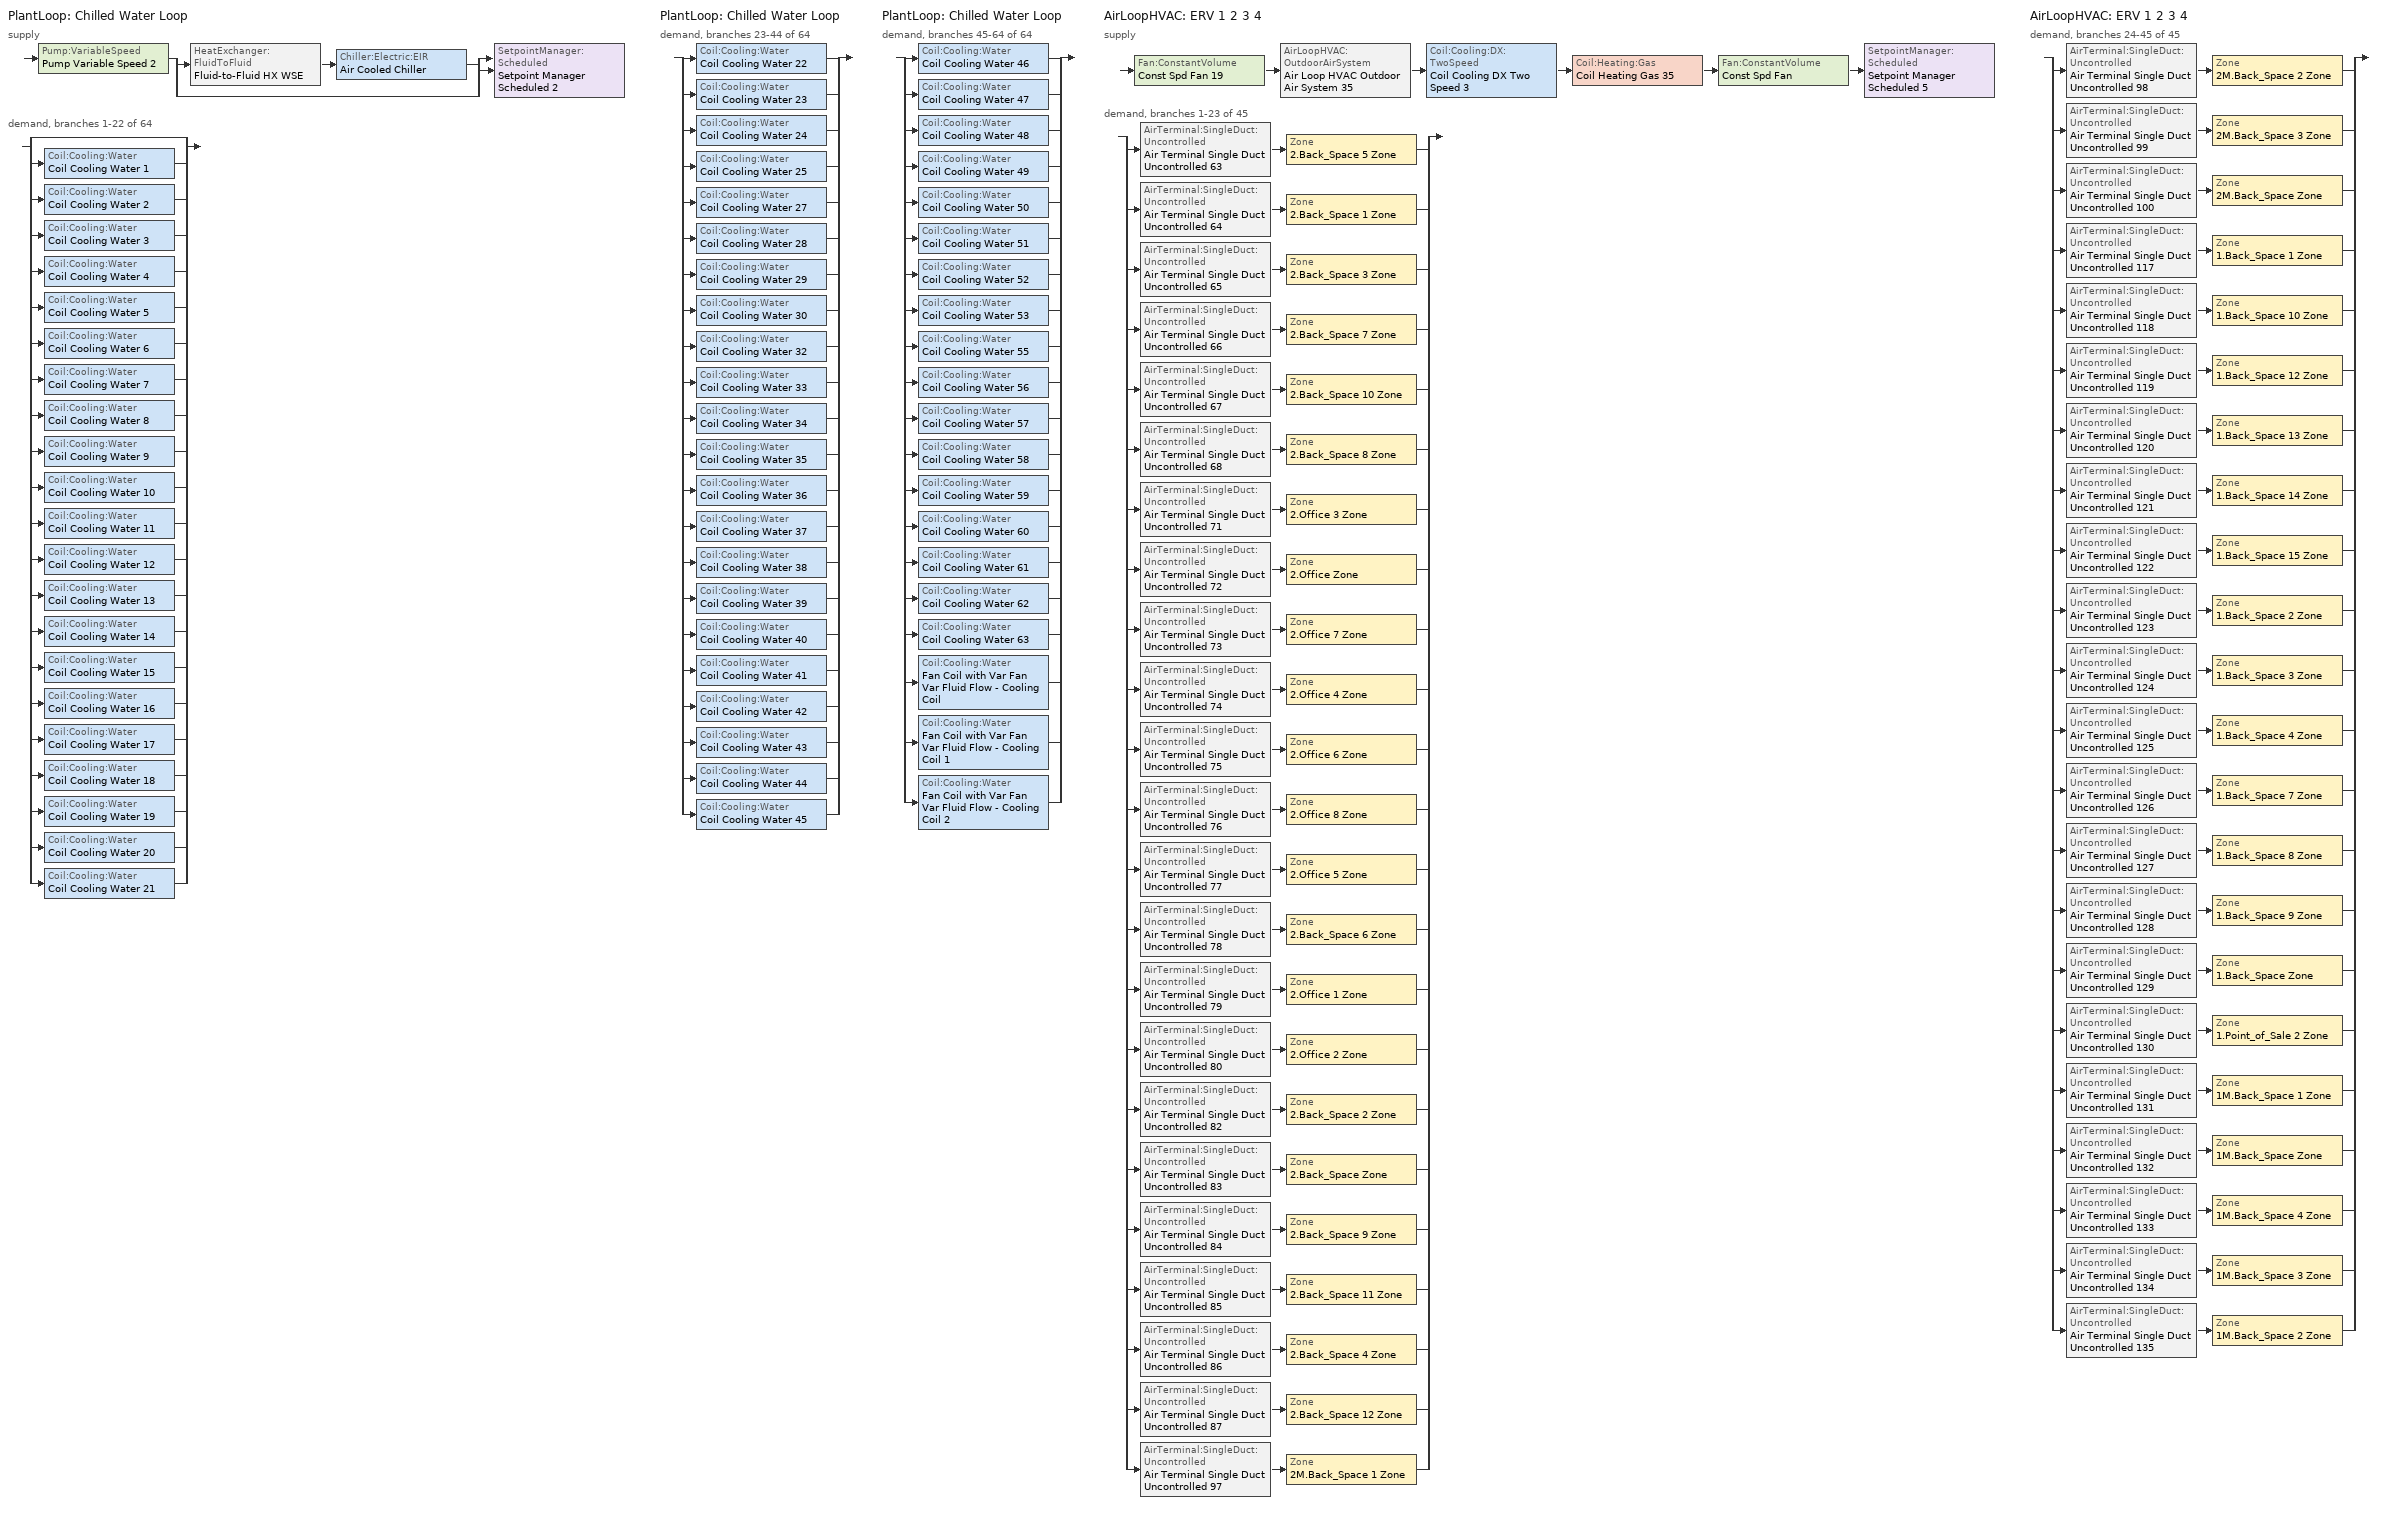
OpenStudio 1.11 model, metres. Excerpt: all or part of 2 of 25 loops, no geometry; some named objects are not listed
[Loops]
PlantLoop 'Chilled Water Loop'
 supply: Pump:VariableSpeed 'Pump Variable Speed 2' > split
  | HeatExchanger:FluidToFluid 'Fluid-to-Fluid HX WSE' > Chiller:Electric:EIR 'Air Cooled Chiller'
  | bypass
  join > SetpointManager:Scheduled 'Setpoint Manager Scheduled 2'
 demand, branches 1-22 of 64: split
  | bypass
  | Coil:Cooling:Water 'Coil Cooling Water 1'
  | Coil:Cooling:Water 'Coil Cooling Water 2'
  | Coil:Cooling:Water 'Coil Cooling Water 3'
  | Coil:Cooling:Water 'Coil Cooling Water 4'
  | Coil:Cooling:Water 'Coil Cooling Water 5'
  | Coil:Cooling:Water 'Coil Cooling Water 6'
  | Coil:Cooling:Water 'Coil Cooling Water 7'
  | Coil:Cooling:Water 'Coil Cooling Water 8'
  | Coil:Cooling:Water 'Coil Cooling Water 9'
  | Coil:Cooling:Water 'Coil Cooling Water 10'
  | Coil:Cooling:Water 'Coil Cooling Water 11'
  | Coil:Cooling:Water 'Coil Cooling Water 12'
  | Coil:Cooling:Water 'Coil Cooling Water 13'
  | Coil:Cooling:Water 'Coil Cooling Water 14'
  | Coil:Cooling:Water 'Coil Cooling Water 15'
  | Coil:Cooling:Water 'Coil Cooling Water 16'
  | Coil:Cooling:Water 'Coil Cooling Water 17'
  | Coil:Cooling:Water 'Coil Cooling Water 18'
  | Coil:Cooling:Water 'Coil Cooling Water 19'
  | Coil:Cooling:Water 'Coil Cooling Water 20'
  | Coil:Cooling:Water 'Coil Cooling Water 21'
PlantLoop 'Chilled Water Loop'
 demand, branches 23-44 of 64: split
  | Coil:Cooling:Water 'Coil Cooling Water 22'
  | Coil:Cooling:Water 'Coil Cooling Water 23'
  | Coil:Cooling:Water 'Coil Cooling Water 24'
  | Coil:Cooling:Water 'Coil Cooling Water 25'
  | Coil:Cooling:Water 'Coil Cooling Water 27'
  | Coil:Cooling:Water 'Coil Cooling Water 28'
  | Coil:Cooling:Water 'Coil Cooling Water 29'
  | Coil:Cooling:Water 'Coil Cooling Water 30'
  | Coil:Cooling:Water 'Coil Cooling Water 32'
  | Coil:Cooling:Water 'Coil Cooling Water 33'
  | Coil:Cooling:Water 'Coil Cooling Water 34'
  | Coil:Cooling:Water 'Coil Cooling Water 35'
  | Coil:Cooling:Water 'Coil Cooling Water 36'
  | Coil:Cooling:Water 'Coil Cooling Water 37'
  | Coil:Cooling:Water 'Coil Cooling Water 38'
  | Coil:Cooling:Water 'Coil Cooling Water 39'
  | Coil:Cooling:Water 'Coil Cooling Water 40'
  | Coil:Cooling:Water 'Coil Cooling Water 41'
  | Coil:Cooling:Water 'Coil Cooling Water 42'
  | Coil:Cooling:Water 'Coil Cooling Water 43'
  | Coil:Cooling:Water 'Coil Cooling Water 44'
  | Coil:Cooling:Water 'Coil Cooling Water 45'
PlantLoop 'Chilled Water Loop'
 demand, branches 45-64 of 64: split
  | Coil:Cooling:Water 'Coil Cooling Water 46'
  | Coil:Cooling:Water 'Coil Cooling Water 47'
  | Coil:Cooling:Water 'Coil Cooling Water 48'
  | Coil:Cooling:Water 'Coil Cooling Water 49'
  | Coil:Cooling:Water 'Coil Cooling Water 50'
  | Coil:Cooling:Water 'Coil Cooling Water 51'
  | Coil:Cooling:Water 'Coil Cooling Water 52'
  | Coil:Cooling:Water 'Coil Cooling Water 53'
  | Coil:Cooling:Water 'Coil Cooling Water 55'
  | Coil:Cooling:Water 'Coil Cooling Water 56'
  | Coil:Cooling:Water 'Coil Cooling Water 57'
  | Coil:Cooling:Water 'Coil Cooling Water 58'
  | Coil:Cooling:Water 'Coil Cooling Water 59'
  | Coil:Cooling:Water 'Coil Cooling Water 60'
  | Coil:Cooling:Water 'Coil Cooling Water 61'
  | Coil:Cooling:Water 'Coil Cooling Water 62'
  | Coil:Cooling:Water 'Coil Cooling Water 63'
  | Coil:Cooling:Water 'Fan Coil with Var Fan Var Fluid Flow - Cooling Coil'
  | Coil:Cooling:Water 'Fan Coil with Var Fan Var Fluid Flow - Cooling Coil 1'
  | Coil:Cooling:Water 'Fan Coil with Var Fan Var Fluid Flow - Cooling Coil 2'
AirLoopHVAC 'ERV 1 2 3 4'
 supply: Fan:ConstantVolume 'Const Spd Fan 19' > AirLoopHVAC:OutdoorAirSystem 'Air Loop HVAC Outdoor Air System 35' > Coil:Cooling:DX:TwoSpeed 'Coil Cooling DX Two Speed 3' > Coil:Heating:Gas 'Coil Heating Gas 35' > Fan:ConstantVolume 'Const Spd Fan' > SetpointManager:Scheduled 'Setpoint Manager Scheduled 5'
 demand, branches 1-23 of 45: split
  | AirTerminal:SingleDuct:Uncontrolled 'Air Terminal Single Duct Uncontrolled 63' > Zone '2.Back_Space 5 Zone'
  | AirTerminal:SingleDuct:Uncontrolled 'Air Terminal Single Duct Uncontrolled 64' > Zone '2.Back_Space 1 Zone'
  | AirTerminal:SingleDuct:Uncontrolled 'Air Terminal Single Duct Uncontrolled 65' > Zone '2.Back_Space 3 Zone'
  | AirTerminal:SingleDuct:Uncontrolled 'Air Terminal Single Duct Uncontrolled 66' > Zone '2.Back_Space 7 Zone'
  | AirTerminal:SingleDuct:Uncontrolled 'Air Terminal Single Duct Uncontrolled 67' > Zone '2.Back_Space 10 Zone'
  | AirTerminal:SingleDuct:Uncontrolled 'Air Terminal Single Duct Uncontrolled 68' > Zone '2.Back_Space 8 Zone'
  | AirTerminal:SingleDuct:Uncontrolled 'Air Terminal Single Duct Uncontrolled 71' > Zone '2.Office 3 Zone'
  | AirTerminal:SingleDuct:Uncontrolled 'Air Terminal Single Duct Uncontrolled 72' > Zone '2.Office Zone'
  | AirTerminal:SingleDuct:Uncontrolled 'Air Terminal Single Duct Uncontrolled 73' > Zone '2.Office 7 Zone'
  | AirTerminal:SingleDuct:Uncontrolled 'Air Terminal Single Duct Uncontrolled 74' > Zone '2.Office 4 Zone'
  | AirTerminal:SingleDuct:Uncontrolled 'Air Terminal Single Duct Uncontrolled 75' > Zone '2.Office 6 Zone'
  | AirTerminal:SingleDuct:Uncontrolled 'Air Terminal Single Duct Uncontrolled 76' > Zone '2.Office 8 Zone'
  | AirTerminal:SingleDuct:Uncontrolled 'Air Terminal Single Duct Uncontrolled 77' > Zone '2.Office 5 Zone'
  | AirTerminal:SingleDuct:Uncontrolled 'Air Terminal Single Duct Uncontrolled 78' > Zone '2.Back_Space 6 Zone'
  | AirTerminal:SingleDuct:Uncontrolled 'Air Terminal Single Duct Uncontrolled 79' > Zone '2.Office 1 Zone'
  | AirTerminal:SingleDuct:Uncontrolled 'Air Terminal Single Duct Uncontrolled 80' > Zone '2.Office 2 Zone'
  | AirTerminal:SingleDuct:Uncontrolled 'Air Terminal Single Duct Uncontrolled 82' > Zone '2.Back_Space 2 Zone'
  | AirTerminal:SingleDuct:Uncontrolled 'Air Terminal Single Duct Uncontrolled 83' > Zone '2.Back_Space Zone'
  | AirTerminal:SingleDuct:Uncontrolled 'Air Terminal Single Duct Uncontrolled 84' > Zone '2.Back_Space 9 Zone'
  | AirTerminal:SingleDuct:Uncontrolled 'Air Terminal Single Duct Uncontrolled 85' > Zone '2.Back_Space 11 Zone'
  | AirTerminal:SingleDuct:Uncontrolled 'Air Terminal Single Duct Uncontrolled 86' > Zone '2.Back_Space 4 Zone'
  | AirTerminal:SingleDuct:Uncontrolled 'Air Terminal Single Duct Uncontrolled 87' > Zone '2.Back_Space 12 Zone'
  | AirTerminal:SingleDuct:Uncontrolled 'Air Terminal Single Duct Uncontrolled 97' > Zone '2M.Back_Space 1 Zone'
AirLoopHVAC 'ERV 1 2 3 4'
 demand, branches 24-45 of 45: split
  | AirTerminal:SingleDuct:Uncontrolled 'Air Terminal Single Duct Uncontrolled 98' > Zone '2M.Back_Space 2 Zone'
  | AirTerminal:SingleDuct:Uncontrolled 'Air Terminal Single Duct Uncontrolled 99' > Zone '2M.Back_Space 3 Zone'
  | AirTerminal:SingleDuct:Uncontrolled 'Air Terminal Single Duct Uncontrolled 100' > Zone '2M.Back_Space Zone'
  | AirTerminal:SingleDuct:Uncontrolled 'Air Terminal Single Duct Uncontrolled 117' > Zone '1.Back_Space 1 Zone'
  | AirTerminal:SingleDuct:Uncontrolled 'Air Terminal Single Duct Uncontrolled 118' > Zone '1.Back_Space 10 Zone'
  | AirTerminal:SingleDuct:Uncontrolled 'Air Terminal Single Duct Uncontrolled 119' > Zone '1.Back_Space 12 Zone'
  | AirTerminal:SingleDuct:Uncontrolled 'Air Terminal Single Duct Uncontrolled 120' > Zone '1.Back_Space 13 Zone'
  | AirTerminal:SingleDuct:Uncontrolled 'Air Terminal Single Duct Uncontrolled 121' > Zone '1.Back_Space 14 Zone'
  | AirTerminal:SingleDuct:Uncontrolled 'Air Terminal Single Duct Uncontrolled 122' > Zone '1.Back_Space 15 Zone'
  | AirTerminal:SingleDuct:Uncontrolled 'Air Terminal Single Duct Uncontrolled 123' > Zone '1.Back_Space 2 Zone'
  | AirTerminal:SingleDuct:Uncontrolled 'Air Terminal Single Duct Uncontrolled 124' > Zone '1.Back_Space 3 Zone'
  | AirTerminal:SingleDuct:Uncontrolled 'Air Terminal Single Duct Uncontrolled 125' > Zone '1.Back_Space 4 Zone'
  | AirTerminal:SingleDuct:Uncontrolled 'Air Terminal Single Duct Uncontrolled 126' > Zone '1.Back_Space 7 Zone'
  | AirTerminal:SingleDuct:Uncontrolled 'Air Terminal Single Duct Uncontrolled 127' > Zone '1.Back_Space 8 Zone'
  | AirTerminal:SingleDuct:Uncontrolled 'Air Terminal Single Duct Uncontrolled 128' > Zone '1.Back_Space 9 Zone'
  | AirTerminal:SingleDuct:Uncontrolled 'Air Terminal Single Duct Uncontrolled 129' > Zone '1.Back_Space Zone'
  | AirTerminal:SingleDuct:Uncontrolled 'Air Terminal Single Duct Uncontrolled 130' > Zone '1.Point_of_Sale 2 Zone'
  | AirTerminal:SingleDuct:Uncontrolled 'Air Terminal Single Duct Uncontrolled 131' > Zone '1M.Back_Space 1 Zone'
  | AirTerminal:SingleDuct:Uncontrolled 'Air Terminal Single Duct Uncontrolled 132' > Zone '1M.Back_Space Zone'
  | AirTerminal:SingleDuct:Uncontrolled 'Air Terminal Single Duct Uncontrolled 133' > Zone '1M.Back_Space 4 Zone'
  | AirTerminal:SingleDuct:Uncontrolled 'Air Terminal Single Duct Uncontrolled 134' > Zone '1M.Back_Space 3 Zone'
  | AirTerminal:SingleDuct:Uncontrolled 'Air Terminal Single Duct Uncontrolled 135' > Zone '1M.Back_Space 2 Zone'
[PlantLoop]
Chilled Water Loop: Maximum Loop Temperature {C}=98; Minimum Loop Temperature {C}=1; Plant Loop Volume {m3}=Autocalculate; Load Distribution Scheme=Optimal
[Sizing:Plant]
Chilled Water Loop: Loop Type=Cooling; Design Loop Exit Temperature {C}=6.7; Loop Design Temperature Difference {deltaC}=6.7; Sizing Option=NonCoincident; Zone Timesteps in Averaging Window=1; Coincident Sizing Factor Mode=None
[SetpointManager:Scheduled] Control Variable=Temperature
Name | Schedule
Setpoint Manager Scheduled 2 | AEDG CW-Loop-Temp-Schedule
Setpoint Manager Scheduled 5 | ERV SP Sch
[Sizing:Zone] Zone Cooling Design Supply Air Temperature Input Method=SupplyAirTemperature; Zone Cooling Design Supply Air Temperature {C}=14; Zone Cooling Design Supply Air Temperature Difference {deltaC}=11.11; Zone Heating Design Supply Air Temperature Input Method=SupplyAirTemperature; Zone Heating Design Supply Air Temperature {C}=40; Zone Heating Design Supply Air Temperature Difference {deltaC}=11.11; Zone Cooling Design Supply Air Humidity Ratio {kg-H2O/kg-air}=0.0085; Zone Heating Design Supply Air Humidity Ratio {kg-H2O/kg-air}=0.008; Cooling Design Air Flow Method=DesignDay; Heating Design Air Flow Method=DesignDay; Account for Dedicated Outdoor Air System=No; Dedicated Outdoor Air System Control Strategy=NeutralSupplyAir; Dedicated Outdoor Air Low Setpoint Temperature for Design {C}=Autosize; Dedicated Outdoor Air High Setpoint Temperature for Design {C}=Autosize
Name | Design Zone Air Distribution Effectiveness in Heating Mode
2M.Back_Space Zone; 2M.Back_Space 1 Zone; 2.Back_Space Zone; 2.Back_Space 1 Zone; 2.Back_Space 2 Zone; 1M.Back_Space Zone; 1M.Back_Space 1 Zone; 2.Office Zone; 1M.Back_Space 2 Zone; 2.Office 1 Zone; 1M.Back_Space 3 Zone; 1.Back_Space Zone; 1.Back_Space 1 Zone; 2.Office 2 Zone; 2.Back_Space 3 Zone; 2.Office 3 Zone; 1.Back_Space 2 Zone; 1.Back_Space 3 Zone; 2.Office 4 Zone; 1.Back_Space 4 Zone; 2.Back_Space 4 Zone; 2.Back_Space 5 Zone; 2.Office 5 Zone; 1M.Back_Space 4 Zone; 1.Back_Space 7 Zone; 1.Back_Space 8 Zone; 1.Back_Space 9 Zone; 2.Back_Space 6 Zone; 2.Office 6 Zone; 2M.Back_Space 2 Zone; 1.Back_Space 10 Zone; 2.Back_Space 7 Zone; 2.Back_Space 8 Zone; 1.Back_Space 12 Zone; 2.Office 7 Zone; 2.Office 8 Zone; 2.Back_Space 9 Zone; 1.Back_Space 13 Zone; 1.Back_Space 14 Zone; 2.Back_Space 10 Zone; 2.Back_Space 11 Zone; 2M.Back_Space 3 Zone; 2.Back_Space 12 Zone; 1.Back_Space 15 Zone | 0.8
1.Point_of_Sale 2 Zone
[Zone equipment]
2M.Back_Space Zone: Zone HVAC Four Pipe Fan Coil 3, Air Terminal Single Duct Uncontrolled 100
2M.Back_Space 1 Zone: Zone HVAC Four Pipe Fan Coil 13, Air Terminal Single Duct Uncontrolled 97
2.Back_Space Zone: Air Terminal Single Duct Uncontrolled 83, Zone HVAC Four Pipe Fan Coil 48
2.Back_Space 1 Zone: Air Terminal Single Duct Uncontrolled 64, Zone HVAC Four Pipe Fan Coil 8
2.Back_Space 2 Zone: Air Terminal Single Duct Uncontrolled 82, Zone HVAC Four Pipe Fan Coil 21
1M.Back_Space Zone: Zone HVAC Four Pipe Fan Coil 37, Air Terminal Single Duct Uncontrolled 132
1M.Back_Space 1 Zone: Zone HVAC Four Pipe Fan Coil 17, Air Terminal Single Duct Uncontrolled 131
2.Office Zone: Air Terminal Single Duct Uncontrolled 72, Zone HVAC Four Pipe Fan Coil 22
1M.Back_Space 2 Zone: Zone HVAC Four Pipe Fan Coil 43, Air Terminal Single Duct Uncontrolled 135
2.Office 1 Zone: Air Terminal Single Duct Uncontrolled 79, Zone HVAC Four Pipe Fan Coil 44
1M.Back_Space 3 Zone: Zone HVAC Four Pipe Fan Coil 60, Air Terminal Single Duct Uncontrolled 134
1.Back_Space Zone: Zone HVAC Four Pipe Fan Coil 40, Air Terminal Single Duct Uncontrolled 129
1.Back_Space 1 Zone: Zone HVAC Four Pipe Fan Coil 38, Air Terminal Single Duct Uncontrolled 117
2.Office 2 Zone: Air Terminal Single Duct Uncontrolled 80, Zone HVAC Four Pipe Fan Coil 63
2.Back_Space 3 Zone: Air Terminal Single Duct Uncontrolled 65, Zone HVAC Four Pipe Fan Coil 18
2.Office 3 Zone: Air Terminal Single Duct Uncontrolled 71, Zone HVAC Four Pipe Fan Coil 27
1.Back_Space 2 Zone: Zone HVAC Four Pipe Fan Coil 53, Air Terminal Single Duct Uncontrolled 123
1.Back_Space 3 Zone: Zone HVAC Four Pipe Fan Coil 20, Air Terminal Single Duct Uncontrolled 124
2.Office 4 Zone: Air Terminal Single Duct Uncontrolled 74, Zone HVAC Four Pipe Fan Coil 59
1.Back_Space 4 Zone: Zone HVAC Four Pipe Fan Coil 36, Air Terminal Single Duct Uncontrolled 125
2.Back_Space 4 Zone: Air Terminal Single Duct Uncontrolled 86, Zone HVAC Four Pipe Fan Coil 61
2.Back_Space 5 Zone: Air Terminal Single Duct Uncontrolled 63, Zone HVAC Four Pipe Fan Coil 14
2.Office 5 Zone: Air Terminal Single Duct Uncontrolled 77, Zone HVAC Four Pipe Fan Coil 58
1M.Back_Space 4 Zone: Zone HVAC Four Pipe Fan Coil 9, Air Terminal Single Duct Uncontrolled 133
1.Back_Space 7 Zone: Zone HVAC Four Pipe Fan Coil 7, Air Terminal Single Duct Uncontrolled 126
1.Back_Space 8 Zone: Zone HVAC Four Pipe Fan Coil 12, Air Terminal Single Duct Uncontrolled 127
1.Back_Space 9 Zone: Zone HVAC Four Pipe Fan Coil 62, Air Terminal Single Duct Uncontrolled 128
2.Back_Space 6 Zone: Air Terminal Single Duct Uncontrolled 78, Zone HVAC Four Pipe Fan Coil 50
2.Office 6 Zone: Air Terminal Single Duct Uncontrolled 75, Zone HVAC Four Pipe Fan Coil 5
2M.Back_Space 2 Zone: Zone HVAC Four Pipe Fan Coil 16, Air Terminal Single Duct Uncontrolled 98
1.Back_Space 10 Zone: Zone HVAC Four Pipe Fan Coil 35, Air Terminal Single Duct Uncontrolled 118
2.Back_Space 7 Zone: Air Terminal Single Duct Uncontrolled 66, Zone HVAC Four Pipe Fan Coil 49
2.Back_Space 8 Zone: Air Terminal Single Duct Uncontrolled 68, Zone HVAC Four Pipe Fan Coil 25
1.Point_of_Sale 2 Zone: Fan Coil with Var Fan Var Fluid Flow, Air Terminal Single Duct Uncontrolled 130
1.Back_Space 12 Zone: Zone HVAC Four Pipe Fan Coil 10, Air Terminal Single Duct Uncontrolled 119
2.Office 7 Zone: Air Terminal Single Duct Uncontrolled 73, Zone HVAC Four Pipe Fan Coil 33
2.Office 8 Zone: Air Terminal Single Duct Uncontrolled 76, Zone HVAC Four Pipe Fan Coil 2
2.Back_Space 9 Zone: Air Terminal Single Duct Uncontrolled 84, Zone HVAC Four Pipe Fan Coil 6
1.Back_Space 13 Zone: Zone HVAC Four Pipe Fan Coil 23, Air Terminal Single Duct Uncontrolled 120
1.Back_Space 14 Zone: Zone HVAC Four Pipe Fan Coil 45, Air Terminal Single Duct Uncontrolled 121
2.Back_Space 10 Zone: Air Terminal Single Duct Uncontrolled 67, Zone HVAC Four Pipe Fan Coil 19
2.Back_Space 11 Zone: Air Terminal Single Duct Uncontrolled 85, Zone HVAC Four Pipe Fan Coil 41
2M.Back_Space 3 Zone: Zone HVAC Four Pipe Fan Coil 29, Air Terminal Single Duct Uncontrolled 99
2.Back_Space 12 Zone: Air Terminal Single Duct Uncontrolled 87, Zone HVAC Four Pipe Fan Coil 51
1.Back_Space 15 Zone: Zone HVAC Four Pipe Fan Coil 24, Air Terminal Single Duct Uncontrolled 122
[AirLoopHVAC]
ERV 1 2 3 4: Availability Schedule=Office Min OA; Design Supply Air Flow Rate {m3/s}=6.13532
[Sizing:System]
ERV 1 2 3 4: Type of Load to Size On=VentilationRequirement; Design Outdoor Air Flow Rate {m3/s}=6.13532; Minimum System Air Flow Ratio=1; Preheat Design Temperature {C}=7; Preheat Design Humidity Ratio {kg-H2O/kg-Air}=0.008; Precool Design Temperature {C}=12.8; Precool Design Humidity Ratio {kg-H2O/kg-Air}=0.008; Central Cooling Design Supply Air Temperature {C}=12.8; Central Heating Design Supply Air Temperature {C}=40; Sizing Option=NonCoincident; 100% Outdoor Air in Cooling=Yes; 100% Outdoor Air in Heating=Yes; Central Cooling Design Supply Air Humidity Ratio {kg-H2O/kg-Air}=0.0085; Central Heating Design Supply Air Humidity Ratio {kg-H2O/kg-Air}=0.008; Cooling Design Air Flow Method=DesignDay; Cooling Design Air Flow Rate {m3/s}=0; Heating Design Air Flow Method=DesignDay; Heating Design Air Flow Rate {m3/s}=0; System Outdoor Air Method=VentilationRateProcedure; Zone Maximum Outdoor Air Fraction=1; Cooling Supply Air Flow Rate Per Floor Area {m3/s-m2}=0.00996765; Cooling Fraction of Autosized Cooling Supply Air Flow Rate=1; Cooling Supply Air Flow Rate Per Unit Cooling Capacity {m3/s-W}=3.94755e-05; Heating Supply Air Flow Rate Per Floor Area {m3/s-m2}=0.00996765; Heating Fraction of Autosized Heating Supply Air Flow Rate=1; Heating Fraction of Autosized Cooling Supply Air Flow Rate=1; Heating Supply Air Flow Rate Per Unit Heating Capacity {m3/s-W}=3.15882e-05; Cooling Design Capacity Method=CoolingDesignCapacity; Cooling Design Capacity {W}=autosize; Cooling Design Capacity Per Floor Area {W/m2}=234.7; Fraction of Autosized Cooling Design Capacity=1; Heating Design Capacity Method=HeatingDesignCapacity; Heating Design Capacity {W}=autosize; Heating Design Capacity Per Floor Area {W/m2}=157; Fraction of Autosized Heating Design Capacity=1; Central Cooling Capacity Control Method=OnOff
[Coil:Heating:Gas]
Coil Heating Gas 35: Availability Schedule=Always On Discrete; Gas Burner Efficiency=0.8; Nominal Capacity {W}=AutoSize; Parasitic Electric Load {W}=0; Parasitic Gas Load {W}=0
[Controller:OutdoorAir]
Controller Outdoor Air 3: Minimum Outdoor Air Flow Rate {m3/s}=6.13532; Maximum Outdoor Air Flow Rate {m3/s}=6.13532; Economizer Control Type=FixedDryBulb; Economizer Control Action Type=ModulateFlow; Economizer Maximum Limit Dry-Bulb Temperature {C}=26.6667; Economizer Maximum Limit Enthalpy {J/kg}=64000; Economizer Minimum Limit Dry-Bulb Temperature {C}=19.4444; Lockout Type=NoLockout; Minimum Limit Type=FixedMinimum; Minimum Fraction of Outdoor Air Schedule=Always On Discrete; Maximum Fraction of Outdoor Air Schedule=Always On Discrete; Controller Mechanical Ventilation=Controller Mechanical Ventilation 35; High Humidity Control=No; Heat Recovery Bypass Control Type=BypassWhenOAFlowGreaterThanMinimum
[Controller:MechanicalVentilation]
Controller Mechanical Ventilation 35: Availability Schedule=Always On Discrete; System Outdoor Air Method=ZoneSum
[AirLoopHVAC:OutdoorAirSystem]
Air Loop HVAC Outdoor Air System 35: Controller=Controller Outdoor Air 3
[AirTerminal:SingleDuct:Uncontrolled] Availability Schedule=Always On Discrete; Maximum Air Flow Rate {m3/s}=AutoSize
Air Terminal Single Duct Uncontrolled 63; Air Terminal Single Duct Uncontrolled 64; Air Terminal Single Duct Uncontrolled 65; Air Terminal Single Duct Uncontrolled 66; Air Terminal Single Duct Uncontrolled 67; Air Terminal Single Duct Uncontrolled 68; Air Terminal Single Duct Uncontrolled 71; Air Terminal Single Duct Uncontrolled 72; Air Terminal Single Duct Uncontrolled 73; Air Terminal Single Duct Uncontrolled 74; Air Terminal Single Duct Uncontrolled 75; Air Terminal Single Duct Uncontrolled 76; Air Terminal Single Duct Uncontrolled 77; Air Terminal Single Duct Uncontrolled 78; Air Terminal Single Duct Uncontrolled 79; Air Terminal Single Duct Uncontrolled 80; Air Terminal Single Duct Uncontrolled 82; Air Terminal Single Duct Uncontrolled 83; Air Terminal Single Duct Uncontrolled 84; Air Terminal Single Duct Uncontrolled 85; Air Terminal Single Duct Uncontrolled 86; Air Terminal Single Duct Uncontrolled 87; Air Terminal Single Duct Uncontrolled 97; Air Terminal Single Duct Uncontrolled 98; Air Terminal Single Duct Uncontrolled 99; Air Terminal Single Duct Uncontrolled 100; Air Terminal Single Duct Uncontrolled 117; Air Terminal Single Duct Uncontrolled 118; Air Terminal Single Duct Uncontrolled 119; Air Terminal Single Duct Uncontrolled 120; Air Terminal Single Duct Uncontrolled 121; Air Terminal Single Duct Uncontrolled 122; Air Terminal Single Duct Uncontrolled 123; Air Terminal Single Duct Uncontrolled 124; Air Terminal Single Duct Uncontrolled 125; Air Terminal Single Duct Uncontrolled 126; Air Terminal Single Duct Uncontrolled 127; Air Terminal Single Duct Uncontrolled 128; Air Terminal Single Duct Uncontrolled 129; Air Terminal Single Duct Uncontrolled 130; Air Terminal Single Duct Uncontrolled 131; Air Terminal Single Duct Uncontrolled 132; Air Terminal Single Duct Uncontrolled 133; Air Terminal Single Duct Uncontrolled 134; Air Terminal Single Duct Uncontrolled 135
[Pump:VariableSpeed]
Pump Variable Speed 2: Rated Pump Head {Pa}=358688; Motor Efficiency=0.9; Coefficient 1 of the Part Load Performance Curve=0; Coefficient 2 of the Part Load Performance Curve=0.0216; Coefficient 3 of the Part Load Performance Curve=-0.0325; Coefficient 4 of the Part Load Performance Curve=1.0095; Pump Control Type=Intermittent
[Coil:Cooling:DX:TwoSpeed]
Coil Cooling DX Two Speed 3: Availability Schedule=Always On Discrete; Rated High Speed Total Cooling Capacity {W}=Autosize; Rated High Speed Sensible Heat Ratio=Autosize; Rated High Speed COP {W/W}=3.69; Rated High Speed Air Flow Rate {m3/s}=Autosize; Total Cooling Capacity Function of Temperature Curve=Curve Biquadratic 71; Total Cooling Capacity Function of Flow Fraction Curve=Curve Quadratic 104; Energy Input Ratio Function of Temperature Curve=Curve Biquadratic 72; Energy Input Ratio Function of Flow Fraction Curve=Curve Quadratic 105; Part Load Fraction Correlation Curve=Curve Quadratic 106; Rated Low Speed Total Cooling Capacity {W}=Autosize; Rated Low Speed Sensible Heat Ratio=Autosize; Rated Low Speed COP {W/W}=3.69; Low Speed Total Cooling Capacity Function of Temperature Curve=Curve Biquadratic 71; Low Speed Energy Input Ratio Function of Temperature Curve=Curve Biquadratic 72; Condenser Type=AirCooled; High Speed Evaporative Condenser Effectiveness=0; High Speed Evaporative Condenser Air Flow Rate {m3/s}=Autosize; High Speed Evaporative Condenser Pump Rated Power Consumption {W}=Autosize; Low Speed Evaporative Condenser Effectiveness=0; Low Speed Evaporative Condenser Air Flow Rate {m3/s}=Autosize; Low Speed Evaporative Condenser Pump Rated Power Consumption {W}=Autosize; Basin Heater Capacity {W/K}=0; Basin Heater Setpoint Temperature {C}=10
[Coil:Cooling:Water]
Name | Availability Schedule
Coil Cooling Water 1; Coil Cooling Water 2; Coil Cooling Water 3; Coil Cooling Water 4; Coil Cooling Water 5; Coil Cooling Water 6; Coil Cooling Water 7; Coil Cooling Water 8; Coil Cooling Water 9; Coil Cooling Water 10; Coil Cooling Water 11; Coil Cooling Water 12; Coil Cooling Water 13; Coil Cooling Water 14; Coil Cooling Water 15; Coil Cooling Water 16; Coil Cooling Water 17; Coil Cooling Water 18; Coil Cooling Water 19; Coil Cooling Water 20; Coil Cooling Water 21; Coil Cooling Water 22; Coil Cooling Water 23; Coil Cooling Water 24; Coil Cooling Water 25; Coil Cooling Water 27; Coil Cooling Water 28; Coil Cooling Water 29; Coil Cooling Water 30; Coil Cooling Water 32; Coil Cooling Water 33; Coil Cooling Water 34; Coil Cooling Water 35; Coil Cooling Water 36; Coil Cooling Water 37; Coil Cooling Water 38; Coil Cooling Water 39; Coil Cooling Water 40; Coil Cooling Water 41; Coil Cooling Water 42; Coil Cooling Water 43; Coil Cooling Water 44; Coil Cooling Water 45; Coil Cooling Water 46; Coil Cooling Water 47; Coil Cooling Water 48; Coil Cooling Water 49; Coil Cooling Water 50; Coil Cooling Water 51; Coil Cooling Water 52; Coil Cooling Water 53; Coil Cooling Water 55; Coil Cooling Water 56; Coil Cooling Water 57; Coil Cooling Water 58; Coil Cooling Water 59; Coil Cooling Water 60; Coil Cooling Water 61; Coil Cooling Water 62; Coil Cooling Water 63 | Always On Discrete
Fan Coil with Var Fan Var Fluid Flow - Cooling Coil | Always On Discrete 4
Fan Coil with Var Fan Var Fluid Flow - Cooling Coil 1 | Always On Discrete 12
Fan Coil with Var Fan Var Fluid Flow - Cooling Coil 2 | Always On Discrete 16
[Controller:WaterCoil] Action=Reverse; Minimum Actuated Flow {m3/s}=0
Name | Water Coil
Controller Water Coil 1 | Coil Cooling Water 1
Controller Water Coil 3 | Coil Cooling Water 2
Controller Water Coil 5 | Coil Cooling Water 3
Controller Water Coil 7 | Coil Cooling Water 4
Controller Water Coil 9 | Coil Cooling Water 5
Controller Water Coil 11 | Coil Cooling Water 6
Controller Water Coil 13 | Coil Cooling Water 7
Controller Water Coil 15 | Coil Cooling Water 8
Controller Water Coil 17 | Coil Cooling Water 9
Controller Water Coil 19 | Coil Cooling Water 10
Controller Water Coil 21 | Coil Cooling Water 11
Controller Water Coil 23 | Coil Cooling Water 12
Controller Water Coil 25 | Coil Cooling Water 13
Controller Water Coil 27 | Coil Cooling Water 14
Controller Water Coil 29 | Coil Cooling Water 15
Controller Water Coil 31 | Coil Cooling Water 16
Controller Water Coil 33 | Coil Cooling Water 17
Controller Water Coil 35 | Coil Cooling Water 18
Controller Water Coil 37 | Coil Cooling Water 19
Controller Water Coil 39 | Coil Cooling Water 20
Controller Water Coil 41 | Coil Cooling Water 21
Controller Water Coil 43 | Coil Cooling Water 22
Controller Water Coil 45 | Coil Cooling Water 23
Controller Water Coil 47 | Coil Cooling Water 24
Controller Water Coil 49 | Coil Cooling Water 25
Controller Water Coil 53 | Coil Cooling Water 27
Controller Water Coil 55 | Coil Cooling Water 28
Controller Water Coil 57 | Coil Cooling Water 29
Controller Water Coil 59 | Coil Cooling Water 30
Controller Water Coil 63 | Coil Cooling Water 32
Controller Water Coil 65 | Coil Cooling Water 33
Controller Water Coil 67 | Coil Cooling Water 34
Controller Water Coil 69 | Coil Cooling Water 35
Controller Water Coil 71 | Coil Cooling Water 36
Controller Water Coil 73 | Coil Cooling Water 37
Controller Water Coil 75 | Coil Cooling Water 38
Controller Water Coil 77 | Coil Cooling Water 39
Controller Water Coil 79 | Coil Cooling Water 40
Controller Water Coil 81 | Coil Cooling Water 41
Controller Water Coil 83 | Coil Cooling Water 42
Controller Water Coil 85 | Coil Cooling Water 43
Controller Water Coil 87 | Coil Cooling Water 44
Controller Water Coil 89 | Coil Cooling Water 45
Controller Water Coil 91 | Coil Cooling Water 46
Controller Water Coil 93 | Coil Cooling Water 47
Controller Water Coil 95 | Coil Cooling Water 48
Controller Water Coil 97 | Coil Cooling Water 49
Controller Water Coil 99 | Coil Cooling Water 50
Controller Water Coil 101 | Coil Cooling Water 51
Controller Water Coil 103 | Coil Cooling Water 52
Controller Water Coil 105 | Coil Cooling Water 53
Controller Water Coil 109 | Coil Cooling Water 55
Controller Water Coil 111 | Coil Cooling Water 56
Controller Water Coil 113 | Coil Cooling Water 57
Controller Water Coil 115 | Coil Cooling Water 58
Controller Water Coil 117 | Coil Cooling Water 59
Controller Water Coil 119 | Coil Cooling Water 60
Controller Water Coil 121 | Coil Cooling Water 61
Controller Water Coil 123 | Coil Cooling Water 62
Controller Water Coil 125 | Coil Cooling Water 63
[HeatExchanger:FluidToFluid]
Fluid-to-Fluid HX WSE: Loop Demand Side Design Flow Rate {m3/s}=autosize; Loop Supply Side Design Flow Rate {m3/s}=autosize; Heat Exchange Model Type=Ideal; Heat Exchanger U-Factor Times Area Value {W/K}=autosize; Control Type=UncontrolledOn; Minimum Temperature Difference to Activate Heat Exchanger {deltaC}=0.01; Heat Transfer Metering End Use Type=LoopToLoop; Component Override Cooling Control Temperature Mode=Loop; Sizing Factor=1; Operation Minimum Temperature Limit {C}=0; Operation Maximum Temperature Limit {C}=100
[Fan:ConstantVolume] Availability Schedule=Always On Discrete 1; Maximum Flow Rate {m3/s}=AutoSize
Name | Pressure Rise {Pa}
Const Spd Fan | 1591.68
Const Spd Fan 19 | 1098.48
[Chiller:Electric:EIR]
Air Cooled Chiller: Reference Capacity {W}=Autosize; Reference COP {W/W}=2.8; Cooling Capacity Function of Temperature Curve=New CAPFT Chiller Curve 2; Electric Input to Cooling Output Ratio Function of Temperature Curve=New EIRFT Chiller Curve 2; Electric Input to Cooling Output Ratio Function of Part Load Ratio Curve=New EIRFPLR Chiller Curve 2; Design Heat Recovery Water Flow Rate {m3/s}=0; Sizing Factor=1; Basin Heater Capacity {W/K}=0; Basin Heater Setpoint Temperature {C}=10
[Schedule:Ruleset]
Name | Default Day Schedule
Office Min OA | Schedule Day 18
ERV SP Sch | AEDG DOAS Temperature Setpoint Schedule All Days
AEDG CW-Loop-Temp-Schedule | AEDG CW-Loop-Temp-Schedule All Days
[Schedule:Day]
Schedule Day 18: 6, 0, 0, 20, 0, 1, 24, 0, 0
AEDG DOAS Temperature Setpoint Schedule All Days: 24, 0, 20
AEDG CW-Loop-Temp-Schedule All Days: 24, 0, 6.7
[Curve:Biquadratic]
Name | Coefficient1 Constant | Coefficient2 x | Coefficient3 x**2 | Coefficient4 y | Coefficient5 y**2 | Coefficient6 x*y | Minimum Value of x | Maximum Value of x | Minimum Value of y | Maximum Value of y
Curve Biquadratic 71 | 1.39072 | -0.0529058 | 0.0018423 | 0.00058267 | -0.000186814 | 0.000265159 | 16.5556 | 22.1111 | 23.7778 | 47.66
Curve Biquadratic 72 | -0.536161 | 0.105138 | -0.00172659 | 0.0149848 | 0.000659948 | -0.0017385 | 16.5556 | 22.1111 | 23.7778 | 47.66
New CAPFT Chiller Curve 2 | 0.969049 | 0.0339701 | 0.000272295 | -0.00276687 | -4.37123e-05 | -0.000241536 | 4.44 | 10 | 29.44 | 46.11
New EIRFT Chiller Curve 2 | 0.0801305 | 0.0459478 | -0.000927551 | 0.0226847 | 0.00017097 | -0.00145867 | 4.44 | 10 | 29.44 | 46.11
[Schedule:Constant] Value=1
Always On Discrete; Always On Discrete 1; Always On Discrete 4; Always On Discrete 12; Always On Discrete 16
[Curve:Quadratic]
Name | Coefficient1 Constant | Coefficient2 x | Coefficient3 x**2 | Minimum Value of x | Maximum Value of x
Curve Quadratic 104 | 0.718954 | 0.435436 | -0.154193 | 0.75 | 1.25
Curve Quadratic 105 | 1.19525 | -0.306138 | 0.110973 | 0.75 | 1.25
Curve Quadratic 106 | 0.771 | 0.229 | 0 | 0 | 1
New EIRFPLR Chiller Curve 2 | 0 | 1 | 0 | 0.15 | 1
